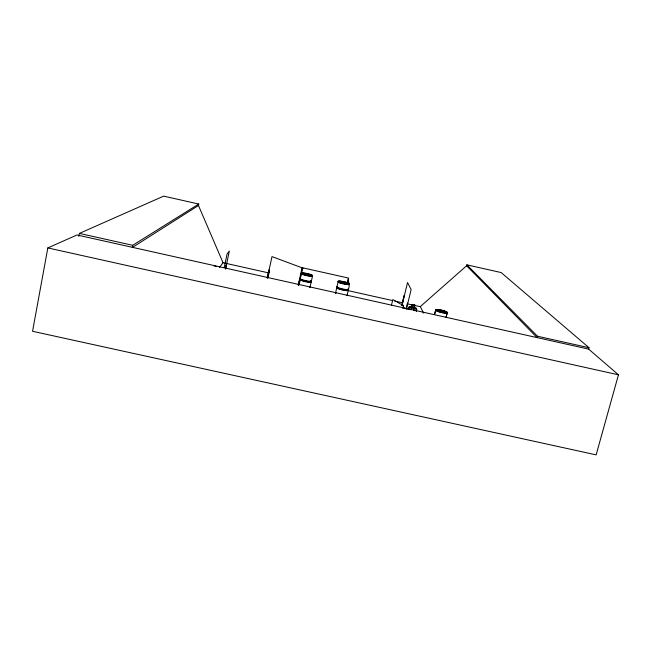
<?xml version="1.0" encoding="UTF-8"?>
<svg xmlns="http://www.w3.org/2000/svg" width="651" height="651" viewBox="0 0 651 651"><rect width="100%" height="100%" fill="white"/><g stroke="black" fill="none" stroke-linecap="round" stroke-linejoin="round"><path stroke-width="0.98" d="M441.59 310.861L441.093 311.015M441.744 310.991L440.458 310.73M441.15 310.918L441.598 310.714L441.191 310.551M441.012 310.698L441.524 310.698M299.753 281.891L298.972 281.712M441.223 310.543L440.54 310.413M298.939 282.412L298.296 285.284M47.832 247.925L32.55 331.278L596.137 454.87L618.45 374.813L588.634 349.107L76.973 234.97L47.832 247.925L618.45 374.813M78.836 236.394L79.398 233.408L163.653 196.13L198.767 204.032L198.465 205.496L223.041 262.719L268.651 272.899M198.767 204.032L132.714 245.305L132.283 247.51L198.465 205.496M224.172 267.699L227.069 254.02L229.331 251.074L225.563 268.863M225.588 266.991L226.068 264.965M225.49 268.969L226.369 265.03M267.105 277.936L269.026 270.173L269.538 270.368L267.838 278.156M267.325 277.953L271.996 256.6L303.171 268.228M267.83 277.171L269.319 270.352L268.806 270.157M298.248 284.918L302.113 267.683L348.627 278.091L347.52 282.86M298.638 284.845L299.061 282.933M298.728 284.772L302.373 268.497L299.037 285M311.145 282.135L309.925 287.539A5.713 0.887 12.7 0 0 309.77 287.27M311.39 281.045L312.586 275.821M336.73 287.888L335.485 293.292A5.696 0.887 13 0 1 336.217 292.999M336.982 286.798L338.186 281.582M347.349 282.599L348.236 278.774L349.229 286.139L347.007 295.725M391.406 305.449L392.813 299.59L403.547 305.71L402.855 308.59M401.74 305.376L404.108 295.546L402.082 305.571M402.025 305.441L407.55 282.526L411.123 289.589L406.395 309.111M406.102 309.046L407.461 303.032M407.974 309.315L408.413 307.451L409.634 306.702L416.111 308.151L416.762 309.347L416.315 311.186M408.063 309.355L408.494 307.516L409.65 306.8L411.513 307.231L412.173 304.473L414.777 305.067L414.109 307.817L415.265 309.022L414.85 310.73M409.471 309.534L409.886 307.825L411.505 307.215M411.44 307.126L412.099 304.359L414.89 304.993L414.223 307.744M410.862 309.843L411.277 308.135L413.873 308.712L413.458 310.421M412.522 305.034L412.303 305.946L413.971 306.32L414.191 305.4L407.469 303.887M416.217 311.186L416.656 309.339L416.054 308.248L414.109 307.817M434.616 314.311L435.722 309.819M434.616 314.368L435.649 310.153M446.065 317.411L447.115 313.188A5.965 0.887 13.8 0 0 439.238 310.307A5.965 0.887 13.8 0 0 437.789 311.52A5.965 0.887 13.8 0 0 447.115 313.188M446.09 317.354L447.213 312.854A5.989 0.887 13.8 0 0 439.311 309.974A5.989 0.887 13.8 0 0 437.854 311.186A5.989 0.887 13.8 0 0 447.221 312.854M423.63 313.115L420.286 306.621L466.604 265.763L466.84 264.835L501.164 272.566L589.009 347.732L588.634 349.107M466.84 264.835L537.474 336.233L537.116 337.609L466.604 265.763M219.411 267.561L223.122 262.613M344.127 282.607L343.744 282.469M343.891 282.648L344.412 282.55M344.135 282.648L342.76 282.306L343.63 282.64M343.158 282.453L342.784 282.282L343.411 282.583M307.28 275.593C305.84 275.292 307.223 275.764 306.784 275.43M307.134 274.397L307.744 274.51M307.443 274.169L306.247 274.038L307.37 274.429M307.549 274.34L306.466 273.851L307.386 273.981M306.255 273.973L306.987 274.405M440.393 310.397L440.89 310.641M216.327 266.462L213.618 265.722M342.865 282.2L343.468 282.404M306.637 275.178L307.142 275.324L306.743 275.186M440.434 310.592L440.011 310.641L440.548 310.869M440.694 310.755L440.076 310.617L440.45 310.828M344.444 282.656L343.378 282.322M441.72 312.374L441.988 312.423M440.271 310.535L440.833 310.787M441.573 311.015L440.955 310.983M441.907 312.228L441.972 312.163M442.175 312.48L441.972 312.651M442.045 312.521L441.76 312.545M343.809 282.534L344.355 282.599M306.841 275.194L306.662 275.218M347.976 290.606L392.594 300.567M394.579 301.014L402.513 302.78M414.41 305.441L420.334 306.637M79.398 233.408L132.714 245.305M537.474 336.233L589.009 347.732M343.541 282.265L344.029 282.388M306.857 274.234L307.842 274.429M343.98 282.2L343.101 282.062L343.557 282.265M440.825 310.852L440.247 310.69M307.337 274.169L307.809 274.323M441.313 310.796L441.736 311.023M402.359 304.033L404.214 308.468M310.608 281.167A5.802 0.871 12.7 0 1 306.279 281.541A5.802 0.871 12.7 0 1 300.233 279.067M310.991 281.867A5.721 0.863 12.7 0 1 305.457 281.745A5.721 0.863 12.7 0 1 300.217 279.466M310.682 280.833A5.802 0.871 12.7 0 1 306.352 281.199A5.802 0.871 12.7 0 1 300.306 278.734M310.698 280.451A5.721 0.854 12.7 0 1 306.426 280.809A5.721 0.854 12.7 0 1 300.461 278.376M347.414 289.972A5.794 0.863 13 0 1 339.716 288.58A5.794 0.863 13 0 1 337.543 286.879M347.886 289.402A5.794 0.863 13 0 1 347.951 289.874M347.431 289.573A5.713 0.854 13 0 1 339.838 288.198A5.713 0.854 13 0 1 337.698 286.521M347.903 289.011A5.713 0.854 13 0 1 347.959 289.475M347.178 290.663A5.713 0.863 13 0 1 340.245 289.492A5.713 0.863 13 0 1 336.909 287.701M347.333 290.305A5.794 0.871 13 0 1 339.635 288.914A5.794 0.871 13 0 1 337.47 287.213M437.928 310.934A5.981 0.887 13.8 0 0 447.278 312.602A5.981 0.887 13.8 0 0 439.376 309.73A5.981 0.887 13.8 0 0 437.928 310.934A5.989 0.887 13.8 0 0 447.278 312.635A5.989 0.887 13.8 0 0 439.368 309.754A5.989 0.887 13.8 0 0 437.911 310.966M303.024 274.063A5.737 0.83 12.7 0 0 312.431 275.772A5.737 0.83 12.7 0 0 305.669 273.233A5.737 0.83 12.7 0 0 303.024 274.063M302.918 274.6A5.713 0.822 12.7 0 0 312.285 276.309A5.713 0.822 12.7 0 0 305.555 273.778A5.713 0.822 12.7 0 0 302.918 274.6M302.984 274.258A5.737 0.83 12.7 0 0 312.382 275.967A5.737 0.83 12.7 0 0 305.628 273.428A5.737 0.83 12.7 0 0 302.984 274.258M339.96 282.331A5.721 0.822 13 0 0 349.229 284.015A5.721 0.822 13 0 0 342.255 281.427A5.721 0.822 13 0 0 339.96 282.331A5.729 0.822 13 0 0 349.237 284.039A5.729 0.822 13 0 0 342.247 281.452A5.729 0.822 13 0 0 339.944 282.355M339.838 282.892A5.704 0.822 13 0 0 349.091 284.577A5.704 0.822 13 0 0 342.133 281.989A5.704 0.822 13 0 0 339.838 282.892M339.895 282.575A5.729 0.822 13 0 0 349.18 284.259A5.729 0.822 13 0 0 342.198 281.663A5.729 0.822 13 0 0 339.895 282.575"/></g></svg>
